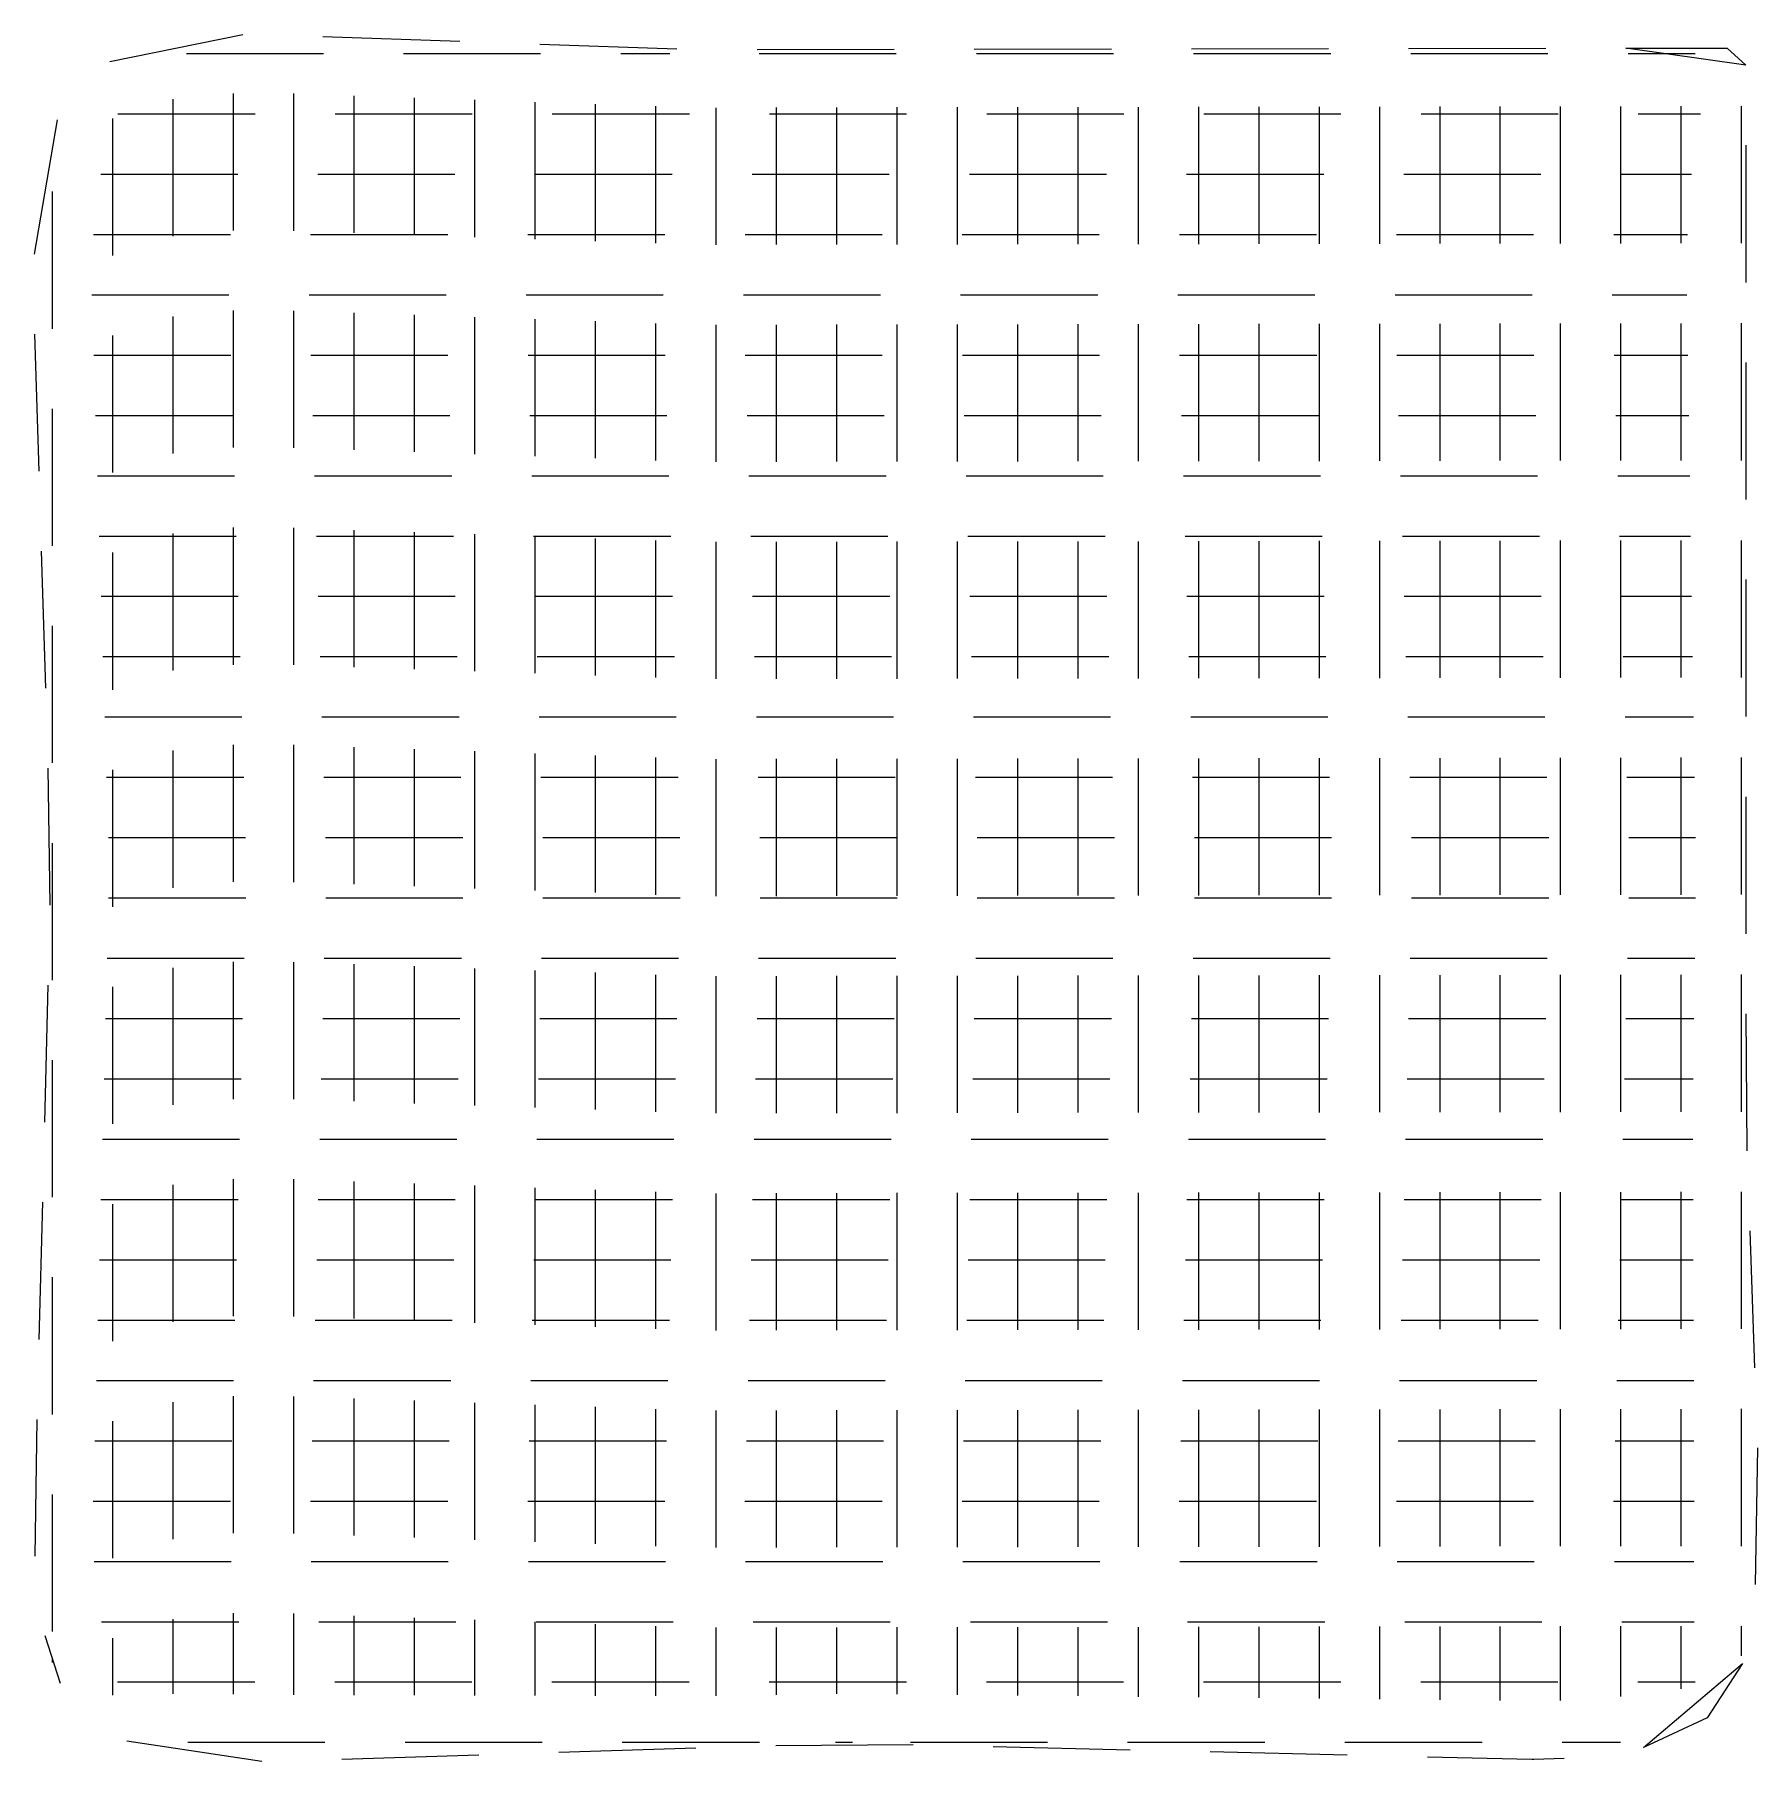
# Model space of a CAD drawing. Extents: x 0.4 to 14.7, y 0.4 to 14.7.
import ezdxf

# ---------------------------------------------------------------- set-up
doc = ezdxf.new("R2010")
doc.units = 0

msp = doc.modelspace()

# ---------------------------------------------------------------- linework, layer by layer
for p, q in [((1.067628, 14.525411), (2.171094, 14.749424)), ((2.834843, 14.733144), (3.969962, 14.693677)), ((4.633293, 14.670614), (5.768972, 14.631127)), ((6.433161, 14.625813), (7.569286, 14.627454)), ((8.232566, 14.628412), (9.369412, 14.630054)), ((10.032793, 14.631013), (11.169095, 14.632654)), ((11.832521, 14.633612), (12.968909, 14.635254)), ((13.632543, 14.636212), (14.472752, 14.637426)), ((14.626219, 14.494733), (13.632543, 14.636212)), ((14.472752, 14.637426), (14.626219, 14.494733)), ((1.703, 14.592238), (2.423, 14.592238)), ((1.703, 14.592238), (2.423, 14.592238)), ((2.423, 14.592238), (2.839, 14.592238)), ((3.503, 14.592238), (4.223, 14.592238)), ((4.223, 14.592238), (4.639, 14.592238)), ((5.303, 14.592238), (5.71004, 14.592238)), ((6.451, 14.592238), (7.171, 14.592238)), ((7.171, 14.592238), (7.587, 14.592238)), ((8.251, 14.592238), (8.667, 14.592238)), ((8.667, 14.592238), (9.387, 14.592238)), ((10.051, 14.592238), (10.771, 14.592238)), ((10.771, 14.592238), (11.187, 14.592238)), ((11.851, 14.592238), (12.571, 14.592238)), ((12.571, 14.592238), (12.987, 14.592238)), ((13.651, 14.592238), (14.20636, 14.592238)), ((1.592849, 13.797), (1.592849, 14.213)), ((2.092849, 14.261), (2.092849, 14.26152)), ((2.092849, 13.845), (2.092849, 14.261)), ((2.592849, 13.844), (2.592849, 14.26)), ((3.092849, 13.826), (3.092849, 14.242)), ((3.592849, 13.505), (3.592849, 14.225)), ((4.092849, 14.207), (4.092849, 14.20752)), ((4.092849, 13.487), (4.092849, 14.207)), ((4.592849, 13.47), (4.592849, 14.19)), ((5.092849, 13.453), (5.092849, 14.173)), ((0.444847, 12.929401), (0.635158, 14.042057)), ((1.092849, 14.054), (1.092849, 14.05452)), ((1.092849, 13.334), (1.092849, 14.054)), ((1.136, 14.092238), (1.552, 14.092238)), ((1.136, 14.092238), (1.552, 14.092238)), ((1.552, 14.092238), (2.272, 14.092238)), ((2.936, 14.092238), (3.352, 14.092238)), ((3.352, 14.092238), (4.072, 14.092238)), ((4.736, 14.092238), (5.152, 14.092238)), ((5.152, 14.092238), (5.872, 14.092238)), ((5.592849, 13.435), (5.592849, 14.155)), ((6.092849, 13.423), (6.092849, 14.143)), ((6.536, 14.092238), (6.952, 14.092238)), ((6.592849, 13.424), (6.592849, 14.144)), ((6.952, 14.092238), (7.672, 14.092238)), ((7.092849, 13.425), (7.092849, 14.145)), ((7.592849, 13.42552), (7.592849, 14.146)), ((8.092849, 13.426), (8.092849, 14.146)), ((8.336, 14.092238), (9.056, 14.092238)), ((8.592849, 13.427), (8.592849, 14.147)), ((9.056, 14.092238), (9.472, 14.092238)), ((9.092849, 13.428), (9.092849, 14.148)), ((9.592849, 13.428), (9.592849, 14.148)), ((10.092849, 13.733), (10.092849, 14.149)), ((10.136, 14.092238), (10.856, 14.092238)), ((10.592849, 13.43), (10.592849, 14.15)), ((10.856, 14.092238), (11.272, 14.092238)), ((11.092849, 13.735), (11.092849, 14.151)), ((11.592849, 13.431), (11.592849, 14.151)), ((11.936, 14.092238), (12.656, 14.092238)), ((12.092849, 13.736), (12.092849, 14.152)), ((12.592849, 13.433), (12.592849, 14.153)), ((12.656, 14.092238), (13.072, 14.092238)), ((13.092849, 14.15348), (13.092849, 14.154)), ((13.092849, 13.433), (13.092849, 14.15348)), ((13.592849, 13.434), (13.592849, 14.154)), ((13.736, 14.092238), (14.25056, 14.092238)), ((14.092849, 13.435), (14.092849, 14.155)), ((14.592849, 13.436), (14.592849, 14.156)), ((1.592849, 13.077), (1.592849, 13.797)), ((2.092849, 13.125), (2.092849, 13.845)), ((2.592849, 13.12352), (2.592849, 13.844)), ((3.092849, 13.106), (3.092849, 13.826)), ((14.626212, 13.831228), (14.626199, 12.695072)), ((10.092849, 13.013), (10.092849, 13.733)), ((11.092849, 13.01452), (11.092849, 13.735)), ((12.092849, 13.016), (12.092849, 13.736)), ((0.993, 13.592238), (1.713, 13.592238)), ((0.993, 13.592238), (1.713, 13.592238)), ((1.713, 13.592238), (2.129, 13.592238)), ((2.793, 13.592238), (3.513, 13.592238)), ((3.513, 13.592238), (3.929, 13.592238)), ((3.592849, 13.089), (3.592849, 13.505)), ((4.092849, 13.071), (4.092849, 13.487)), ((4.592849, 13.054), (4.592849, 13.47)), ((4.593, 13.592238), (5.009, 13.592238)), ((5.009, 13.592238), (5.729, 13.592238)), ((6.393, 13.592238), (6.809, 13.592238)), ((6.809, 13.592238), (7.529, 13.592238)), ((8.193, 13.592238), (8.609, 13.592238)), ((8.609, 13.592238), (9.329, 13.592238)), ((9.993, 13.592238), (10.713, 13.592238)), ((10.713, 13.592238), (11.129, 13.592238)), ((11.793, 13.592238), (12.513, 13.592238)), ((12.513, 13.592238), (12.929, 13.592238)), ((13.593, 13.592238), (14.1762, 13.592238)), ((0.592849, 13.031), (0.592849, 13.447)), ((1.092849, 12.918), (1.092849, 13.334)), ((5.092849, 13.037), (5.092849, 13.453)), ((5.592849, 13.019), (5.592849, 13.435)), ((6.092849, 13.007), (6.092849, 13.423)), ((6.592849, 13.008), (6.592849, 13.424)), ((7.092849, 13.009), (7.092849, 13.425)), ((7.592849, 13.009), (7.592849, 13.42552)), ((8.092849, 13.01), (8.092849, 13.426)), ((8.592849, 13.011), (8.592849, 13.427)), ((9.092849, 13.012), (9.092849, 13.428)), ((9.592849, 13.012), (9.592849, 13.428)), ((10.592849, 13.014), (10.592849, 13.43)), ((11.592849, 13.015), (11.592849, 13.431)), ((12.592849, 13.017), (12.592849, 13.433)), ((13.092849, 13.017), (13.092849, 13.433)), ((13.592849, 13.018), (13.592849, 13.434)), ((14.092849, 13.019), (14.092849, 13.435)), ((14.592849, 13.02), (14.592849, 13.436)), ((0.592849, 12.311), (0.592849, 13.031)), ((0.933, 13.092238), (1.653, 13.092238)), ((0.933, 13.092238), (1.653, 13.092238)), ((1.653, 13.092238), (2.069, 13.092238)), ((2.592849, 13.123), (2.592849, 13.12352)), ((2.733, 13.092238), (3.453, 13.092238)), ((3.453, 13.092238), (3.869, 13.092238)), ((4.533, 13.092238), (5.253, 13.092238)), ((5.253, 13.092238), (5.669, 13.092238)), ((6.333, 13.092238), (7.053, 13.092238)), ((7.053, 13.092238), (7.469, 13.092238)), ((8.133, 13.092238), (8.853, 13.092238)), ((8.853, 13.092238), (9.269, 13.092238)), ((9.933, 13.092238), (10.653, 13.092238)), ((10.653, 13.092238), (11.069, 13.092238)), ((11.733, 13.092238), (12.453, 13.092238)), ((12.453, 13.092238), (12.869, 13.092238)), ((13.533, 13.092238), (14.145, 13.092238)), ((11.092849, 13.014), (11.092849, 13.01452)), ((14.592849, 13.01948), (14.592849, 13.02)), ((0.92, 12.592238), (1.64, 12.592238)), ((0.92, 12.592238), (1.64, 12.592238)), ((1.64, 12.592238), (2.056, 12.592238)), ((2.092849, 12.461), (2.092849, 12.46152)), ((2.092849, 11.741), (2.092849, 12.461)), ((2.592849, 12.044), (2.592849, 12.46)), ((2.72, 12.592238), (3.136, 12.592238)), ((3.136, 12.592238), (3.856, 12.592238)), ((4.52, 12.592238), (5.24, 12.592238)), ((5.24, 12.592238), (5.656, 12.592238)), ((6.32, 12.592238), (7.04, 12.592238)), ((7.04, 12.592238), (7.456, 12.592238)), ((8.12, 12.592238), (8.84, 12.592238)), ((8.84, 12.592238), (9.256, 12.592238)), ((9.92, 12.592238), (10.64, 12.592238)), ((10.64, 12.592238), (11.056, 12.592238)), ((11.72, 12.592238), (12.44, 12.592238)), ((12.44, 12.592238), (12.856, 12.592238)), ((13.52, 12.592238), (14.13824, 12.592238)), ((1.592849, 11.693), (1.592849, 12.413)), ((3.092849, 11.722), (3.092849, 12.442)), ((3.592849, 11.705), (3.592849, 12.425)), ((4.092849, 12.407), (4.092849, 12.40752)), ((4.092849, 11.687), (4.092849, 12.407)), ((4.592849, 11.67), (4.592849, 12.39)), ((5.092849, 11.653), (5.092849, 12.373)), ((5.592849, 11.635), (5.592849, 12.355)), ((6.092849, 11.623), (6.092849, 12.343)), ((6.592849, 11.624), (6.592849, 12.344)), ((7.092849, 11.625), (7.092849, 12.345)), ((7.592849, 11.62552), (7.592849, 12.346)), ((8.092849, 11.626), (8.092849, 12.346)), ((8.592849, 11.627), (8.592849, 12.347)), ((9.092849, 11.628), (9.092849, 12.348)), ((9.592849, 11.628), (9.592849, 12.348)), ((10.092849, 11.629), (10.092849, 12.349)), ((10.592849, 11.63), (10.592849, 12.35)), ((11.092849, 11.935), (11.092849, 12.351)), ((11.592849, 11.935), (11.592849, 12.351)), ((12.092849, 11.632), (12.092849, 12.352)), ((12.592849, 11.633), (12.592849, 12.353)), ((13.092849, 12.35348), (13.092849, 12.354)), ((13.092849, 11.633), (13.092849, 12.35348)), ((13.592849, 11.938), (13.592849, 12.354)), ((14.092849, 11.635), (14.092849, 12.355)), ((14.592849, 11.636), (14.592849, 12.356)), ((0.482442, 11.13023), (0.447672, 12.265761)), ((1.092849, 12.254), (1.092849, 12.25452)), ((1.092849, 11.534), (1.092849, 12.254)), ((0.935, 12.092238), (1.351, 12.092238)), ((0.935, 12.092238), (1.351, 12.092238)), ((1.351, 12.092238), (2.071, 12.092238)), ((2.592849, 11.32352), (2.592849, 12.044)), ((2.735, 12.092238), (3.455, 12.092238)), ((3.455, 12.092238), (3.871, 12.092238)), ((4.535, 12.092238), (5.255, 12.092238)), ((5.255, 12.092238), (5.671, 12.092238)), ((6.335, 12.092238), (6.751, 12.092238)), ((6.751, 12.092238), (7.471, 12.092238)), ((8.135, 12.092238), (8.855, 12.092238)), ((8.855, 12.092238), (9.271, 12.092238)), ((9.935, 12.092238), (10.655, 12.092238)), ((10.655, 12.092238), (11.071, 12.092238)), ((11.735, 12.092238), (12.151, 12.092238)), ((12.151, 12.092238), (12.871, 12.092238)), ((13.535, 12.092238), (14.14604, 12.092238)), ((14.626192, 12.030659), (14.626179, 10.894974)), ((11.092849, 11.21452), (11.092849, 11.935)), ((11.592849, 11.215), (11.592849, 11.935)), ((13.592849, 11.218), (13.592849, 11.938)), ((2.092849, 11.325), (2.092849, 11.741)), ((0.592849, 10.927), (0.592849, 11.647)), ((1.592849, 11.277), (1.592849, 11.693)), ((3.092849, 11.306), (3.092849, 11.722)), ((3.592849, 11.289), (3.592849, 11.705)), ((4.092849, 11.271), (4.092849, 11.687)), ((4.592849, 11.254), (4.592849, 11.67)), ((5.092849, 11.237), (5.092849, 11.653)), ((5.592849, 11.219), (5.592849, 11.635)), ((6.092849, 11.207), (6.092849, 11.623)), ((6.592849, 11.208), (6.592849, 11.624)), ((7.092849, 11.209), (7.092849, 11.625)), ((7.592849, 11.209), (7.592849, 11.62552)), ((8.092849, 11.21), (8.092849, 11.626)), ((8.592849, 11.211), (8.592849, 11.627)), ((9.092849, 11.212), (9.092849, 11.628)), ((9.592849, 11.212), (9.592849, 11.628)), ((10.092849, 11.213), (10.092849, 11.629)), ((10.592849, 11.214), (10.592849, 11.63)), ((12.092849, 11.216), (12.092849, 11.632)), ((12.592849, 11.217), (12.592849, 11.633)), ((13.092849, 11.217), (13.092849, 11.633)), ((14.092849, 11.219), (14.092849, 11.635)), ((14.592849, 11.22), (14.592849, 11.636)), ((0.95, 11.592238), (1.67, 11.592238)), ((0.95, 11.592238), (1.67, 11.592238)), ((1.092849, 11.118), (1.092849, 11.534)), ((1.67, 11.592238), (2.086, 11.592238)), ((2.75, 11.592238), (3.166, 11.592238)), ((3.166, 11.592238), (3.886, 11.592238)), ((4.55, 11.592238), (4.966, 11.592238)), ((4.966, 11.592238), (5.686, 11.592238)), ((6.35, 11.592238), (6.766, 11.592238)), ((6.766, 11.592238), (7.486, 11.592238)), ((8.15, 11.592238), (8.87, 11.592238)), ((8.87, 11.592238), (9.286, 11.592238)), ((9.95, 11.592238), (10.67, 11.592238)), ((10.67, 11.592238), (11.086, 11.592238)), ((11.75, 11.592238), (12.47, 11.592238)), ((12.47, 11.592238), (12.886, 11.592238)), ((13.55, 11.592238), (14.15384, 11.592238)), ((2.592849, 11.323), (2.592849, 11.32352)), ((11.092849, 11.214), (11.092849, 11.21452)), ((14.592849, 11.21948), (14.592849, 11.22)), ((0.966, 11.092238), (1.382, 11.092238)), ((0.966, 11.092238), (1.382, 11.092238)), ((1.382, 11.092238), (2.102, 11.092238)), ((2.766, 11.092238), (3.182, 11.092238)), ((3.182, 11.092238), (3.902, 11.092238)), ((4.566, 11.092238), (4.982, 11.092238)), ((4.982, 11.092238), (5.702, 11.092238)), ((6.366, 11.092238), (6.782, 11.092238)), ((6.782, 11.092238), (7.502, 11.092238)), ((8.166, 11.092238), (8.886, 11.092238)), ((8.886, 11.092238), (9.302, 11.092238)), ((9.966, 11.092238), (10.686, 11.092238)), ((10.686, 11.092238), (11.102, 11.092238)), ((11.766, 11.092238), (12.486, 11.092238)), ((12.486, 11.092238), (12.902, 11.092238)), ((13.566, 11.092238), (14.16216, 11.092238)), ((0.592849, 10.511), (0.592849, 10.927)), ((1.592849, 9.893), (1.592849, 10.613)), ((2.092849, 10.661), (2.092849, 10.66152)), ((2.092849, 9.941), (2.092849, 10.661)), ((2.592849, 10.244), (2.592849, 10.66)), ((3.092849, 9.922), (3.092849, 10.642)), ((3.592849, 9.905), (3.592849, 10.625)), ((4.092849, 10.607), (4.092849, 10.60752)), ((4.092849, 9.887), (4.092849, 10.607)), ((0.537529, 9.331154), (0.502743, 10.467211)), ((0.981, 10.592238), (1.701, 10.592238)), ((0.981, 10.592238), (1.701, 10.592238)), ((1.092849, 10.454), (1.092849, 10.45452)), ((1.092849, 9.734), (1.092849, 10.454)), ((1.701, 10.592238), (2.117, 10.592238)), ((2.781, 10.592238), (3.197, 10.592238)), ((3.197, 10.592238), (3.917, 10.592238)), ((4.581, 10.592238), (5.301, 10.592238)), ((4.592849, 9.87), (4.592849, 10.59)), ((5.092849, 9.853), (5.092849, 10.573)), ((5.301, 10.592238), (5.717, 10.592238)), ((5.592849, 9.835), (5.592849, 10.555)), ((6.092849, 10.127), (6.092849, 10.543)), ((6.381, 10.592238), (7.101, 10.592238)), ((6.592849, 9.824), (6.592849, 10.544)), ((7.092849, 9.825), (7.092849, 10.545)), ((7.101, 10.592238), (7.517, 10.592238)), ((7.592849, 9.82552), (7.592849, 10.546)), ((8.092849, 9.826), (8.092849, 10.546)), ((8.181, 10.592238), (8.901, 10.592238)), ((8.592849, 9.827), (8.592849, 10.547)), ((8.901, 10.592238), (9.317, 10.592238)), ((9.092849, 9.828), (9.092849, 10.548)), ((9.592849, 9.828), (9.592849, 10.548)), ((9.981, 10.592238), (10.701, 10.592238)), ((10.092849, 9.829), (10.092849, 10.549)), ((10.592849, 9.83), (10.592849, 10.55)), ((10.701, 10.592238), (11.117, 10.592238)), ((11.092849, 10.135), (11.092849, 10.551)), ((11.592849, 9.831), (11.592849, 10.551)), ((11.781, 10.592238), (12.501, 10.592238)), ((12.092849, 9.832), (12.092849, 10.552)), ((12.501, 10.592238), (12.917, 10.592238)), ((12.592849, 10.137), (12.592849, 10.553)), ((13.092849, 10.55348), (13.092849, 10.554)), ((13.092849, 9.833), (13.092849, 10.55348)), ((13.581, 10.592238), (14.16996, 10.592238)), ((13.592849, 9.834), (13.592849, 10.554)), ((14.092849, 9.835), (14.092849, 10.555)), ((14.592849, 10.14), (14.592849, 10.556)), ((2.592849, 9.52352), (2.592849, 10.244)), ((14.626172, 10.231045), (14.626159, 9.094877)), ((0.996, 10.092238), (1.412, 10.092238)), ((0.996, 10.092238), (1.412, 10.092238)), ((1.412, 10.092238), (2.132, 10.092238)), ((2.796, 10.092238), (3.516, 10.092238)), ((3.516, 10.092238), (3.932, 10.092238)), ((4.596, 10.092238), (5.316, 10.092238)), ((5.316, 10.092238), (5.732, 10.092238)), ((6.092849, 9.407), (6.092849, 10.127)), ((6.396, 10.092238), (6.812, 10.092238)), ((6.812, 10.092238), (7.532, 10.092238)), ((8.196, 10.092238), (8.916, 10.092238)), ((8.916, 10.092238), (9.332, 10.092238)), ((9.996, 10.092238), (10.716, 10.092238)), ((10.716, 10.092238), (11.132, 10.092238)), ((11.092849, 9.41452), (11.092849, 10.135)), ((11.796, 10.092238), (12.516, 10.092238)), ((12.516, 10.092238), (12.932, 10.092238)), ((12.592849, 9.417), (12.592849, 10.137)), ((13.596, 10.092238), (14.17776, 10.092238)), ((14.592849, 9.42), (14.592849, 10.14)), ((1.592849, 9.477), (1.592849, 9.893)), ((2.092849, 9.525), (2.092849, 9.941)), ((3.092849, 9.506), (3.092849, 9.922)), ((3.592849, 9.489), (3.592849, 9.905)), ((4.092849, 9.471), (4.092849, 9.887)), ((0.592849, 9.127), (0.592849, 9.847)), ((4.592849, 9.454), (4.592849, 9.87)), ((5.092849, 9.437), (5.092849, 9.853)), ((5.592849, 9.419), (5.592849, 9.835)), ((6.592849, 9.408), (6.592849, 9.824)), ((7.092849, 9.409), (7.092849, 9.825)), ((7.592849, 9.409), (7.592849, 9.82552)), ((8.092849, 9.41), (8.092849, 9.826)), ((8.592849, 9.411), (8.592849, 9.827)), ((9.092849, 9.412), (9.092849, 9.828)), ((9.592849, 9.412), (9.592849, 9.828)), ((10.092849, 9.413), (10.092849, 9.829)), ((10.592849, 9.414), (10.592849, 9.83)), ((11.592849, 9.415), (11.592849, 9.831)), ((12.092849, 9.416), (12.092849, 9.832)), ((13.092849, 9.417), (13.092849, 9.833)), ((13.592849, 9.418), (13.592849, 9.834)), ((14.092849, 9.419), (14.092849, 9.835)), ((1.011, 9.592238), (1.42752, 9.592238)), ((1.011, 9.592238), (1.42752, 9.592238)), ((1.092849, 9.318), (1.092849, 9.734)), ((1.42752, 9.592238), (2.148, 9.592238)), ((2.811, 9.592238), (3.53148, 9.592238)), ((3.53148, 9.592238), (3.948, 9.592238)), ((4.611, 9.592238), (5.33148, 9.592238)), ((5.33148, 9.592238), (5.748, 9.592238)), ((6.411, 9.592238), (6.82752, 9.592238)), ((6.82752, 9.592238), (7.548, 9.592238)), ((8.211, 9.592238), (8.93148, 9.592238)), ((8.93148, 9.592238), (9.348, 9.592238)), ((10.011, 9.592238), (10.73148, 9.592238)), ((10.73148, 9.592238), (11.148, 9.592238)), ((11.811, 9.592238), (12.53148, 9.592238)), ((12.53148, 9.592238), (12.948, 9.592238)), ((13.611, 9.592238), (13.61152, 9.592238)), ((13.61152, 9.592238), (14.18608, 9.592238)), ((2.592849, 9.523), (2.592849, 9.52352)), ((11.092849, 9.414), (11.092849, 9.41452)), ((14.592849, 9.41948), (14.592849, 9.42)), ((0.592849, 8.711), (0.592849, 9.127)), ((1.027, 9.092238), (1.747, 9.092238)), ((1.027, 9.092238), (1.747, 9.092238)), ((1.747, 9.092238), (2.163, 9.092238)), ((2.827, 9.092238), (3.243, 9.092238)), ((3.243, 9.092238), (3.963, 9.092238)), ((4.627, 9.092238), (5.043, 9.092238)), ((5.043, 9.092238), (5.763, 9.092238)), ((6.427, 9.092238), (6.843, 9.092238)), ((6.843, 9.092238), (7.563, 9.092238)), ((8.227, 9.092238), (8.947, 9.092238)), ((8.947, 9.092238), (9.363, 9.092238)), ((10.027, 9.092238), (10.747, 9.092238)), ((10.747, 9.092238), (11.163, 9.092238)), ((11.827, 9.092238), (12.547, 9.092238)), ((12.547, 9.092238), (12.963, 9.092238)), ((13.627, 9.092238), (14.19388, 9.092238)), ((1.592849, 8.093), (1.592849, 8.813)), ((2.092849, 8.861), (2.092849, 8.86152)), ((2.092849, 8.141), (2.092849, 8.861)), ((2.592849, 8.444), (2.592849, 8.86)), ((3.092849, 8.122), (3.092849, 8.842)), ((3.592849, 8.409), (3.592849, 8.825)), ((4.092849, 8.807), (4.092849, 8.80752)), ((4.092849, 8.087), (4.092849, 8.807)), ((4.592849, 8.374), (4.592849, 8.79)), ((5.092849, 8.357), (5.092849, 8.773)), ((5.592849, 8.339), (5.592849, 8.755)), ((6.092849, 8.327), (6.092849, 8.743)), ((6.592849, 8.024), (6.592849, 8.744)), ((7.092849, 8.329), (7.092849, 8.745)), ((7.592849, 8.02552), (7.592849, 8.746)), ((8.092849, 8.026), (8.092849, 8.746)), ((8.592849, 8.331), (8.592849, 8.747)), ((9.092849, 8.332), (9.092849, 8.748)), ((9.592849, 8.332), (9.592849, 8.748)), ((10.092849, 8.029), (10.092849, 8.749)), ((10.592849, 8.334), (10.592849, 8.75)), ((11.092849, 8.335), (11.092849, 8.751)), ((11.592849, 8.335), (11.592849, 8.751)), ((12.092849, 8.032), (12.092849, 8.752)), ((12.592849, 8.337), (12.592849, 8.753)), ((13.092849, 8.75348), (13.092849, 8.754)), ((13.092849, 8.033), (13.092849, 8.75348)), ((13.592849, 8.338), (13.592849, 8.754)), ((14.092849, 8.339), (14.092849, 8.755)), ((14.592849, 8.34), (14.592849, 8.756)), ((0.575023, 7.531578), (0.557835, 8.66799)), ((1.042, 8.592238), (1.762, 8.592238)), ((1.042, 8.592238), (1.762, 8.592238)), ((1.092849, 8.654), (1.092849, 8.65452)), ((1.092849, 8.238), (1.092849, 8.654)), ((1.762, 8.592238), (2.178, 8.592238)), ((2.842, 8.592238), (3.562, 8.592238)), ((3.562, 8.592238), (3.978, 8.592238)), ((4.642, 8.592238), (5.362, 8.592238)), ((5.362, 8.592238), (5.778, 8.592238)), ((6.442, 8.592238), (7.162, 8.592238)), ((7.162, 8.592238), (7.578, 8.592238)), ((8.242, 8.592238), (8.962, 8.592238)), ((8.962, 8.592238), (9.378, 8.592238)), ((10.042, 8.592238), (10.762, 8.592238)), ((10.762, 8.592238), (11.178, 8.592238)), ((11.842, 8.592238), (12.562, 8.592238)), ((12.562, 8.592238), (12.978, 8.592238)), ((13.642, 8.592238), (14.20168, 8.592238)), ((2.592849, 7.72352), (2.592849, 8.444)), ((3.592849, 7.689), (3.592849, 8.409)), ((4.592849, 7.654), (4.592849, 8.374)), ((5.092849, 7.637), (5.092849, 8.357)), ((5.592849, 7.619), (5.592849, 8.339)), ((6.092849, 7.607), (6.092849, 8.327)), ((7.092849, 7.609), (7.092849, 8.329)), ((8.592849, 7.611), (8.592849, 8.331)), ((9.092849, 7.612), (9.092849, 8.332)), ((9.592849, 7.612), (9.592849, 8.332)), ((10.592849, 7.614), (10.592849, 8.334)), ((11.092849, 7.61452), (11.092849, 8.335)), ((11.592849, 7.615), (11.592849, 8.335)), ((12.592849, 7.617), (12.592849, 8.337)), ((13.592849, 7.618), (13.592849, 8.338)), ((14.092849, 7.619), (14.092849, 8.339)), ((14.592849, 7.62), (14.592849, 8.34)), ((14.626152, 8.430584), (14.626139, 7.294779)), ((1.092849, 7.518), (1.092849, 8.238)), ((0.592849, 7.327), (0.592849, 8.047)), ((1.057, 8.092238), (1.77748, 8.092238)), ((1.057, 8.092238), (1.77748, 8.092238)), ((1.592849, 7.677), (1.592849, 8.093)), ((1.77748, 8.092238), (2.194, 8.092238)), ((2.092849, 7.725), (2.092849, 8.141)), ((2.857, 8.092238), (3.27352, 8.092238)), ((3.092849, 7.706), (3.092849, 8.122)), ((3.27352, 8.092238), (3.994, 8.092238)), ((4.092849, 7.671), (4.092849, 8.087)), ((4.657, 8.092238), (5.37748, 8.092238)), ((5.37748, 8.092238), (5.794, 8.092238)), ((6.457, 8.092238), (7.17748, 8.092238)), ((6.592849, 7.608), (6.592849, 8.024)), ((7.17748, 8.092238), (7.594, 8.092238)), ((7.592849, 7.609), (7.592849, 8.02552)), ((8.092849, 7.61), (8.092849, 8.026)), ((8.257, 8.092238), (8.97748, 8.092238)), ((8.97748, 8.092238), (9.394, 8.092238)), ((10.057, 8.092238), (10.77748, 8.092238)), ((10.092849, 7.613), (10.092849, 8.029)), ((10.77748, 8.092238), (11.194, 8.092238)), ((11.857, 8.092238), (12.57748, 8.092238)), ((12.092849, 7.616), (12.092849, 8.032)), ((12.57748, 8.092238), (12.994, 8.092238)), ((13.092849, 7.617), (13.092849, 8.033)), ((13.657, 8.092238), (13.65752, 8.092238)), ((13.65752, 8.092238), (14.21, 8.092238)), ((1.058, 7.592238), (1.05852, 7.592238)), ((1.058, 7.592238), (1.05852, 7.592238)), ((1.05852, 7.592238), (1.779, 7.592238)), ((1.779, 7.592238), (2.195, 7.592238)), ((2.592849, 7.723), (2.592849, 7.72352)), ((2.858, 7.592238), (2.85852, 7.592238)), ((2.85852, 7.592238), (3.579, 7.592238)), ((3.579, 7.592238), (3.995, 7.592238)), ((4.658, 7.592238), (4.65852, 7.592238)), ((4.65852, 7.592238), (5.379, 7.592238)), ((5.379, 7.592238), (5.795, 7.592238)), ((6.458, 7.592238), (6.45852, 7.592238)), ((6.45852, 7.592238), (7.179, 7.592238)), ((7.179, 7.592238), (7.595, 7.592238)), ((8.258, 7.592238), (8.25852, 7.592238)), ((8.25852, 7.592238), (8.979, 7.592238)), ((8.979, 7.592238), (9.395, 7.592238)), ((10.058, 7.592238), (10.05852, 7.592238)), ((10.05852, 7.592238), (10.779, 7.592238)), ((10.779, 7.592238), (11.195, 7.592238)), ((11.092849, 7.614), (11.092849, 7.61452)), ((11.858, 7.592238), (11.85852, 7.592238)), ((11.85852, 7.592238), (12.579, 7.592238)), ((12.579, 7.592238), (12.995, 7.592238)), ((13.658, 7.592238), (13.65852, 7.592238)), ((13.65852, 7.592238), (14.21052, 7.592238)), ((14.592849, 7.61948), (14.592849, 7.62)), ((0.592849, 6.911), (0.592849, 7.327)), ((1.046, 7.092238), (1.766, 7.092238)), ((1.046, 7.092238), (1.766, 7.092238)), ((1.766, 7.092238), (2.182, 7.092238)), ((2.092849, 7.061), (2.092849, 7.06152)), ((2.092849, 6.341), (2.092849, 7.061)), ((2.592849, 6.644), (2.592849, 7.06)), ((2.846, 7.092238), (3.566, 7.092238)), ((3.092849, 6.322), (3.092849, 7.042)), ((3.566, 7.092238), (3.982, 7.092238)), ((3.592849, 6.609), (3.592849, 7.025)), ((4.646, 7.092238), (5.062, 7.092238)), ((5.062, 7.092238), (5.782, 7.092238)), ((6.446, 7.092238), (6.862, 7.092238)), ((6.862, 7.092238), (7.582, 7.092238)), ((8.246, 7.092238), (8.966, 7.092238)), ((8.966, 7.092238), (9.382, 7.092238)), ((10.046, 7.092238), (10.462, 7.092238)), ((10.462, 7.092238), (11.182, 7.092238)), ((11.846, 7.092238), (12.566, 7.092238)), ((12.566, 7.092238), (12.982, 7.092238)), ((13.646, 7.092238), (14.20376, 7.092238)), ((1.592849, 6.293), (1.592849, 7.013)), ((4.092849, 7.007), (4.092849, 7.00752)), ((4.092849, 6.287), (4.092849, 7.007)), ((4.592849, 6.574), (4.592849, 6.99)), ((5.092849, 6.253), (5.092849, 6.973)), ((5.592849, 6.235), (5.592849, 6.955)), ((6.092849, 6.527), (6.092849, 6.943)), ((6.592849, 6.224), (6.592849, 6.944)), ((7.092849, 6.529), (7.092849, 6.945)), ((7.592849, 6.52948), (7.592849, 6.946)), ((8.092849, 6.226), (8.092849, 6.946)), ((8.592849, 6.227), (8.592849, 6.947)), ((9.092849, 6.532), (9.092849, 6.948)), ((9.592849, 6.532), (9.592849, 6.948)), ((10.092849, 6.229), (10.092849, 6.949)), ((10.592849, 6.23), (10.592849, 6.95)), ((11.092849, 6.535), (11.092849, 6.951)), ((11.592849, 6.535), (11.592849, 6.951)), ((12.092849, 6.232), (12.092849, 6.952)), ((12.592849, 6.537), (12.592849, 6.953)), ((13.092849, 6.95348), (13.092849, 6.954)), ((13.092849, 6.233), (13.092849, 6.95348)), ((13.592849, 6.234), (13.592849, 6.954)), ((14.092849, 6.235), (14.092849, 6.955)), ((14.592849, 6.54), (14.592849, 6.956)), ((0.529683, 5.732789), (0.558312, 6.868585)), ((1.092849, 6.854), (1.092849, 6.85452)), ((1.092849, 6.134), (1.092849, 6.854)), ((1.033, 6.592238), (1.753, 6.592238)), ((1.033, 6.592238), (1.753, 6.592238)), ((1.753, 6.592238), (2.169, 6.592238)), ((2.592849, 5.92352), (2.592849, 6.644)), ((2.833, 6.592238), (3.553, 6.592238)), ((3.553, 6.592238), (3.969, 6.592238)), ((3.592849, 5.889), (3.592849, 6.609)), ((4.633, 6.592238), (5.049, 6.592238)), ((5.049, 6.592238), (5.769, 6.592238)), ((6.433, 6.592238), (6.849, 6.592238)), ((6.849, 6.592238), (7.569, 6.592238)), ((8.233, 6.592238), (8.953, 6.592238)), ((8.953, 6.592238), (9.369, 6.592238)), ((10.033, 6.592238), (10.449, 6.592238)), ((10.449, 6.592238), (11.169, 6.592238)), ((11.833, 6.592238), (12.553, 6.592238)), ((12.553, 6.592238), (12.969, 6.592238)), ((13.633, 6.592238), (14.197, 6.592238)), ((14.626132, 6.631131), (14.63703, 5.494858)), ((4.592849, 5.854), (4.592849, 6.574)), ((6.092849, 5.807), (6.092849, 6.527)), ((7.092849, 5.809), (7.092849, 6.529)), ((7.592849, 5.809), (7.592849, 6.52948)), ((9.092849, 5.812), (9.092849, 6.532)), ((9.592849, 5.812), (9.592849, 6.532)), ((11.092849, 5.81452), (11.092849, 6.535)), ((11.592849, 5.815), (11.592849, 6.535)), ((12.592849, 5.817), (12.592849, 6.537)), ((14.592849, 5.82), (14.592849, 6.54)), ((2.092849, 5.925), (2.092849, 6.341)), ((3.092849, 5.906), (3.092849, 6.322)), ((0.592849, 5.527), (0.592849, 6.247)), ((1.592849, 5.877), (1.592849, 6.293)), ((4.092849, 5.871), (4.092849, 6.287)), ((5.092849, 5.837), (5.092849, 6.253)), ((5.592849, 5.819), (5.592849, 6.235)), ((6.592849, 5.808), (6.592849, 6.224)), ((8.092849, 5.81), (8.092849, 6.226)), ((8.592849, 5.811), (8.592849, 6.227)), ((10.092849, 5.813), (10.092849, 6.229)), ((10.592849, 5.814), (10.592849, 6.23)), ((12.092849, 5.816), (12.092849, 6.232)), ((13.092849, 5.817), (13.092849, 6.233)), ((13.592849, 5.818), (13.592849, 6.234)), ((14.092849, 5.819), (14.092849, 6.235)), ((1.021, 6.092238), (1.741, 6.092238)), ((1.021, 6.092238), (1.741, 6.092238)), ((1.092849, 5.718), (1.092849, 6.134)), ((1.741, 6.092238), (2.157, 6.092238)), ((2.821, 6.092238), (3.237, 6.092238)), ((3.237, 6.092238), (3.957, 6.092238)), ((4.621, 6.092238), (5.341, 6.092238)), ((5.341, 6.092238), (5.757, 6.092238)), ((6.421, 6.092238), (7.141, 6.092238)), ((7.141, 6.092238), (7.557, 6.092238)), ((8.221, 6.092238), (8.941, 6.092238)), ((8.941, 6.092238), (9.357, 6.092238)), ((10.021, 6.092238), (10.741, 6.092238)), ((10.741, 6.092238), (11.157, 6.092238)), ((11.821, 6.092238), (12.237, 6.092238)), ((12.237, 6.092238), (12.957, 6.092238)), ((13.621, 6.092238), (14.19076, 6.092238)), ((2.592849, 5.923), (2.592849, 5.92352)), ((11.092849, 5.814), (11.092849, 5.81452)), ((14.592849, 5.81948), (14.592849, 5.82)), ((1.008, 5.592238), (1.424, 5.592238)), ((1.008, 5.592238), (1.424, 5.592238)), ((1.424, 5.592238), (2.144, 5.592238)), ((2.808, 5.592238), (3.528, 5.592238)), ((3.528, 5.592238), (3.944, 5.592238)), ((4.608, 5.592238), (5.328, 5.592238)), ((5.328, 5.592238), (5.744, 5.592238)), ((6.408, 5.592238), (7.128, 5.592238)), ((7.128, 5.592238), (7.544, 5.592238)), ((8.208, 5.592238), (8.928, 5.592238)), ((8.928, 5.592238), (9.344, 5.592238)), ((10.008, 5.592238), (10.728, 5.592238)), ((10.728, 5.592238), (11.144, 5.592238)), ((11.808, 5.592238), (12.528, 5.592238)), ((12.528, 5.592238), (12.944, 5.592238)), ((13.608, 5.592238), (14.18784, 5.592238)), ((0.592849, 5.111), (0.592849, 5.527)), ((1.592849, 4.493), (1.592849, 5.213)), ((2.092849, 5.261), (2.092849, 5.26152)), ((2.092849, 4.541), (2.092849, 5.261)), ((2.592849, 4.844), (2.592849, 5.26)), ((3.092849, 4.522), (3.092849, 5.242)), ((3.592849, 4.505), (3.592849, 5.225)), ((4.092849, 5.207), (4.092849, 5.20752)), ((4.092849, 4.487), (4.092849, 5.207)), ((4.592849, 4.774), (4.592849, 5.19)), ((5.092849, 4.453), (5.092849, 5.173)), ((5.592849, 4.739), (5.592849, 5.155)), ((13.092849, 5.15348), (13.092849, 5.154)), ((13.592849, 4.434), (13.592849, 5.154)), ((14.092849, 4.739), (14.092849, 5.155)), ((14.592849, 4.436), (14.592849, 5.156)), ((0.484313, 3.932764), (0.512954, 5.069059)), ((0.995, 5.092238), (1.41152, 5.092238)), ((0.995, 5.092238), (1.41152, 5.092238)), ((1.092849, 5.054), (1.092849, 5.05452)), ((1.092849, 4.638), (1.092849, 5.054)), ((1.41152, 5.092238), (2.132, 5.092238)), ((2.795, 5.092238), (3.51548, 5.092238)), ((3.51548, 5.092238), (3.932, 5.092238)), ((4.595, 5.092238), (5.31548, 5.092238)), ((5.31548, 5.092238), (5.732, 5.092238)), ((6.092849, 4.423), (6.092849, 5.143)), ((6.395, 5.092238), (6.81152, 5.092238)), ((6.592849, 4.424), (6.592849, 5.144)), ((6.81152, 5.092238), (7.532, 5.092238)), ((7.092849, 4.729), (7.092849, 5.145)), ((7.592849, 4.42552), (7.592849, 5.146)), ((8.092849, 4.426), (8.092849, 5.146)), ((8.195, 5.092238), (8.91548, 5.092238)), ((8.592849, 4.731), (8.592849, 5.147)), ((8.91548, 5.092238), (9.332, 5.092238)), ((9.092849, 4.428), (9.092849, 5.148)), ((9.592849, 4.428), (9.592849, 5.148)), ((9.995, 5.092238), (10.71548, 5.092238)), ((10.092849, 4.429), (10.092849, 5.149)), ((10.592849, 4.734), (10.592849, 5.15)), ((10.71548, 5.092238), (11.132, 5.092238)), ((11.092849, 4.735), (11.092849, 5.151)), ((11.592849, 4.431), (11.592849, 5.151)), ((11.795, 5.092238), (12.51548, 5.092238)), ((12.092849, 4.432), (12.092849, 5.152)), ((12.51548, 5.092238), (12.932, 5.092238)), ((12.592849, 4.737), (12.592849, 5.153)), ((13.092849, 4.433), (13.092849, 5.15348)), ((13.595, 5.092238), (13.59552, 5.092238)), ((13.59552, 5.092238), (14.18976, 5.092238)), ((2.592849, 4.12352), (2.592849, 4.844)), ((4.592849, 4.054), (4.592849, 4.774)), ((5.592849, 4.019), (5.592849, 4.739)), ((7.092849, 4.009), (7.092849, 4.729)), ((8.592849, 4.011), (8.592849, 4.731)), ((10.592849, 4.014), (10.592849, 4.734)), ((11.092849, 4.01452), (11.092849, 4.735)), ((12.592849, 4.017), (12.592849, 4.737)), ((14.092849, 4.019), (14.092849, 4.739)), ((14.660409, 4.831505), (14.700419, 3.696279)), ((0.983, 4.592238), (1.399, 4.592238)), ((0.983, 4.592238), (1.399, 4.592238)), ((1.092849, 3.918), (1.092849, 4.638)), ((1.399, 4.592238), (2.119, 4.592238)), ((2.783, 4.592238), (3.503, 4.592238)), ((3.503, 4.592238), (3.919, 4.592238)), ((4.583, 4.592238), (5.303, 4.592238)), ((5.303, 4.592238), (5.719, 4.592238)), ((6.383, 4.592238), (6.799, 4.592238)), ((6.799, 4.592238), (7.519, 4.592238)), ((8.183, 4.592238), (8.903, 4.592238)), ((8.903, 4.592238), (9.319, 4.592238)), ((9.983, 4.592238), (10.703, 4.592238)), ((10.703, 4.592238), (11.119, 4.592238)), ((11.783, 4.592238), (12.199, 4.592238)), ((12.199, 4.592238), (12.919, 4.592238)), ((13.583, 4.592238), (14.19164, 4.592238)), ((0.592849, 3.727), (0.592849, 4.447)), ((1.592849, 4.077), (1.592849, 4.493)), ((2.092849, 4.125), (2.092849, 4.541)), ((3.092849, 4.106), (3.092849, 4.522)), ((3.592849, 4.089), (3.592849, 4.505)), ((4.092849, 4.071), (4.092849, 4.487)), ((5.092849, 4.037), (5.092849, 4.453)), ((6.092849, 4.007), (6.092849, 4.423)), ((6.592849, 4.008), (6.592849, 4.424)), ((7.592849, 4.009), (7.592849, 4.42552)), ((8.092849, 4.01), (8.092849, 4.426)), ((9.092849, 4.012), (9.092849, 4.428)), ((9.592849, 4.012), (9.592849, 4.428)), ((10.092849, 4.013), (10.092849, 4.429)), ((11.592849, 4.015), (11.592849, 4.431)), ((12.092849, 4.016), (12.092849, 4.432)), ((13.092849, 4.017), (13.092849, 4.433)), ((13.592849, 4.018), (13.592849, 4.434)), ((14.592849, 4.02), (14.592849, 4.436)), ((0.97, 4.092238), (1.386, 4.092238)), ((0.97, 4.092238), (1.386, 4.092238)), ((1.386, 4.092238), (2.106, 4.092238)), ((2.592849, 4.123), (2.592849, 4.12352)), ((2.77, 4.092238), (3.49, 4.092238)), ((3.49, 4.092238), (3.906, 4.092238)), ((4.57, 4.092238), (5.29, 4.092238)), ((5.29, 4.092238), (5.706, 4.092238)), ((6.37, 4.092238), (7.09, 4.092238)), ((7.09, 4.092238), (7.506, 4.092238)), ((8.17, 4.092238), (8.89, 4.092238)), ((8.89, 4.092238), (9.306, 4.092238)), ((9.97, 4.092238), (10.69, 4.092238)), ((10.69, 4.092238), (11.106, 4.092238)), ((11.092849, 4.014), (11.092849, 4.01452)), ((11.77, 4.092238), (12.186, 4.092238)), ((12.186, 4.092238), (12.906, 4.092238)), ((13.57, 4.092238), (14.19352, 4.092238)), ((14.592849, 4.01948), (14.592849, 4.02)), ((0.592849, 3.311), (0.592849, 3.727)), ((0.958, 3.592238), (1.374, 3.592238)), ((0.958, 3.592238), (1.374, 3.592238)), ((1.374, 3.592238), (2.094, 3.592238)), ((2.758, 3.592238), (3.174, 3.592238)), ((3.174, 3.592238), (3.894, 3.592238)), ((4.558, 3.592238), (4.974, 3.592238)), ((4.974, 3.592238), (5.694, 3.592238)), ((6.358, 3.592238), (6.774, 3.592238)), ((6.774, 3.592238), (7.494, 3.592238)), ((8.158, 3.592238), (8.574, 3.592238)), ((8.574, 3.592238), (9.294, 3.592238)), ((9.958, 3.592238), (10.678, 3.592238)), ((10.678, 3.592238), (11.094, 3.592238)), ((11.758, 3.592238), (12.478, 3.592238)), ((12.478, 3.592238), (12.894, 3.592238)), ((13.558, 3.592238), (14.19544, 3.592238)), ((2.092849, 3.461), (2.092849, 3.46152)), ((2.092849, 2.741), (2.092849, 3.461)), ((2.592849, 3.044), (2.592849, 3.46)), ((3.092849, 2.722), (3.092849, 3.442)), ((1.592849, 2.693), (1.592849, 3.413)), ((3.592849, 2.705), (3.592849, 3.425)), ((4.092849, 3.407), (4.092849, 3.40752)), ((4.092849, 2.687), (4.092849, 3.407)), ((4.592849, 2.67), (4.592849, 3.39)), ((5.092849, 2.653), (5.092849, 3.373)), ((5.592849, 2.939), (5.592849, 3.355)), ((6.092849, 2.927), (6.092849, 3.343)), ((6.592849, 2.624), (6.592849, 3.344)), ((7.092849, 2.625), (7.092849, 3.345)), ((7.592849, 2.62552), (7.592849, 3.346)), ((8.092849, 2.626), (8.092849, 3.346)), ((8.592849, 2.931), (8.592849, 3.347)), ((9.092849, 2.628), (9.092849, 3.348)), ((9.592849, 2.628), (9.592849, 3.348)), ((10.092849, 2.629), (10.092849, 3.349)), ((10.592849, 2.63), (10.592849, 3.35)), ((11.092849, 2.935), (11.092849, 3.351)), ((11.592849, 2.935), (11.592849, 3.351)), ((12.092849, 2.632), (12.092849, 3.352)), ((12.592849, 2.633), (12.592849, 3.353)), ((13.092849, 3.35348), (13.092849, 3.354)), ((13.092849, 2.633), (13.092849, 3.35348)), ((13.592849, 2.634), (13.592849, 3.354)), ((14.092849, 2.939), (14.092849, 3.355)), ((14.592849, 2.636), (14.592849, 3.356)), ((0.450912, 2.134332), (0.467595, 3.269534)), ((1.092849, 3.254), (1.092849, 3.25452)), ((1.092849, 2.534), (1.092849, 3.254)), ((0.945, 3.092238), (1.665, 3.092238)), ((0.945, 3.092238), (1.665, 3.092238)), ((1.665, 3.092238), (2.081, 3.092238)), ((2.592849, 2.32352), (2.592849, 3.044)), ((2.745, 3.092238), (3.465, 3.092238)), ((3.465, 3.092238), (3.881, 3.092238)), ((4.545, 3.092238), (4.961, 3.092238)), ((4.961, 3.092238), (5.681, 3.092238)), ((6.345, 3.092238), (6.761, 3.092238)), ((6.761, 3.092238), (7.481, 3.092238)), ((8.145, 3.092238), (8.561, 3.092238)), ((8.561, 3.092238), (9.281, 3.092238)), ((9.945, 3.092238), (10.665, 3.092238)), ((10.665, 3.092238), (11.081, 3.092238)), ((11.745, 3.092238), (12.465, 3.092238)), ((12.465, 3.092238), (12.881, 3.092238)), ((13.545, 3.092238), (14.19732, 3.092238)), ((14.723795, 3.033011), (14.703729, 1.900199)), ((5.592849, 2.219), (5.592849, 2.939)), ((6.092849, 2.207), (6.092849, 2.927)), ((8.592849, 2.211), (8.592849, 2.931)), ((11.092849, 2.21452), (11.092849, 2.935)), ((11.592849, 2.215), (11.592849, 2.935)), ((14.092849, 2.219), (14.092849, 2.939)), ((2.092849, 2.325), (2.092849, 2.741)), ((3.092849, 2.306), (3.092849, 2.722)), ((0.592849, 1.926447), (0.592849, 2.647)), ((0.932, 2.592238), (0.93252, 2.592238)), ((0.932, 2.592238), (0.93252, 2.592238)), ((0.93252, 2.592238), (1.653, 2.592238)), ((1.592849, 2.277), (1.592849, 2.693)), ((1.653, 2.592238), (2.069, 2.592238)), ((2.732, 2.592238), (2.73252, 2.592238)), ((2.73252, 2.592238), (3.453, 2.592238)), ((3.453, 2.592238), (3.869, 2.592238)), ((3.592849, 2.289), (3.592849, 2.705)), ((4.092849, 2.271), (4.092849, 2.687)), ((4.532, 2.592238), (4.53252, 2.592238)), ((4.53252, 2.592238), (5.253, 2.592238)), ((4.592849, 2.254), (4.592849, 2.67)), ((5.092849, 2.237), (5.092849, 2.653)), ((5.253, 2.592238), (5.669, 2.592238)), ((6.332, 2.592238), (6.33252, 2.592238)), ((6.33252, 2.592238), (7.053, 2.592238)), ((6.592849, 2.208), (6.592849, 2.624)), ((7.053, 2.592238), (7.469, 2.592238)), ((7.092849, 2.209), (7.092849, 2.625)), ((7.592849, 2.209), (7.592849, 2.62552)), ((8.092849, 2.21), (8.092849, 2.626)), ((8.132, 2.592238), (8.13252, 2.592238)), ((8.13252, 2.592238), (8.853, 2.592238)), ((8.853, 2.592238), (9.269, 2.592238)), ((9.092849, 2.212), (9.092849, 2.628)), ((9.592849, 2.212), (9.592849, 2.628)), ((9.932, 2.592238), (9.93252, 2.592238)), ((9.93252, 2.592238), (10.653, 2.592238)), ((10.092849, 2.213), (10.092849, 2.629)), ((10.592849, 2.214), (10.592849, 2.63)), ((10.653, 2.592238), (11.069, 2.592238)), ((11.732, 2.592238), (11.73252, 2.592238)), ((11.73252, 2.592238), (12.453, 2.592238)), ((12.092849, 2.216), (12.092849, 2.632)), ((12.453, 2.592238), (12.869, 2.592238)), ((12.592849, 2.217), (12.592849, 2.633)), ((13.092849, 2.217), (13.092849, 2.633)), ((13.532, 2.592238), (13.53252, 2.592238)), ((13.53252, 2.592238), (14.19924, 2.592238)), ((13.592849, 2.218), (13.592849, 2.634)), ((14.592849, 2.22), (14.592849, 2.636)), ((1.092849, 2.118), (1.092849, 2.534)), ((2.592849, 2.323), (2.592849, 2.32352)), ((11.092849, 2.214), (11.092849, 2.21452)), ((14.592849, 2.21948), (14.592849, 2.22)), ((0.938, 2.092238), (1.658, 2.092238)), ((0.938, 2.092238), (1.658, 2.092238)), ((1.658, 2.092238), (2.074, 2.092238)), ((2.738, 2.092238), (3.458, 2.092238)), ((3.458, 2.092238), (3.874, 2.092238)), ((4.538, 2.092238), (5.258, 2.092238)), ((5.258, 2.092238), (5.674, 2.092238)), ((6.338, 2.092238), (6.754, 2.092238)), ((6.754, 2.092238), (7.474, 2.092238)), ((8.138, 2.092238), (8.858, 2.092238)), ((8.858, 2.092238), (9.274, 2.092238)), ((9.938, 2.092238), (10.658, 2.092238)), ((10.658, 2.092238), (11.074, 2.092238)), ((11.738, 2.092238), (12.154, 2.092238)), ((12.154, 2.092238), (12.874, 2.092238)), ((13.538, 2.092238), (14.19656, 2.092238)), ((0.592849, 1.510832), (0.592849, 1.926447)), ((1.001, 1.592238), (1.721, 1.592238)), ((1.001, 1.592238), (1.721, 1.592238)), ((1.592849, 0.99332), (1.592849, 1.613)), ((1.592849, 0.99332), (1.592849, 1.613)), ((1.721, 1.592238), (2.137, 1.592238)), ((2.092849, 1.661), (2.092849, 1.66152)), ((2.092849, 0.99044), (2.092849, 1.661)), ((2.092849, 0.99044), (2.092849, 1.661)), ((2.592849, 0.9856), (2.592849, 1.66)), ((2.592849, 0.9856), (2.592849, 1.66)), ((2.801, 1.592238), (3.521, 1.592238)), ((3.092849, 0.98392), (3.092849, 1.642)), ((3.092849, 0.98392), (3.092849, 1.642)), ((3.521, 1.592238), (3.937, 1.592238)), ((3.592849, 0.98276), (3.592849, 1.625)), ((3.592849, 0.98276), (3.592849, 1.625)), ((4.092849, 1.607), (4.092849, 1.60752)), ((4.092849, 0.9806), (4.092849, 1.607)), ((4.092849, 0.9806), (4.092849, 1.607)), ((4.592849, 0.97944), (4.592849, 1.59)), ((4.592849, 0.97944), (4.592849, 1.59)), ((4.601, 1.592238), (5.017, 1.592238)), ((5.017, 1.592238), (5.737, 1.592238)), ((6.401, 1.592238), (6.817, 1.592238)), ((6.817, 1.592238), (7.537, 1.592238)), ((8.201, 1.592238), (8.921, 1.592238)), ((8.921, 1.592238), (9.337, 1.592238)), ((10.001, 1.592238), (10.417, 1.592238)), ((10.417, 1.592238), (11.137, 1.592238)), ((11.801, 1.592238), (12.521, 1.592238)), ((12.521, 1.592238), (12.937, 1.592238)), ((13.601, 1.592238), (14.1986, 1.592238)), ((0.658591, 1.081157), (0.533471, 1.475544)), ((1.092849, 1.454), (1.092849, 1.45452)), ((1.092849, 0.98264), (1.092849, 1.454)), ((1.092849, 0.98264), (1.092849, 1.454)), ((5.092849, 0.97828), (5.092849, 1.573)), ((5.092849, 0.97828), (5.092849, 1.573)), ((5.592849, 0.9766), (5.592849, 1.555)), ((5.592849, 0.9766), (5.592849, 1.555)), ((6.092849, 0.97804), (6.092849, 1.543)), ((6.092849, 0.97804), (6.092849, 1.543)), ((6.592849, 0.98576), (6.592849, 1.544)), ((6.592849, 0.98576), (6.592849, 1.544)), ((7.092849, 0.99396), (7.092849, 1.545)), ((7.092849, 0.99396), (7.092849, 1.545)), ((7.592849, 1.54548), (7.592849, 1.546)), ((7.592849, 0.99204), (7.592849, 1.54548)), ((7.592849, 0.99204), (7.592849, 1.54548)), ((8.092849, 0.9868), (8.092849, 1.546)), ((8.092849, 0.9868), (8.092849, 1.546)), ((8.592849, 0.98156), (8.592849, 1.547)), ((8.592849, 0.98156), (8.592849, 1.547)), ((9.092849, 0.97632), (9.092849, 1.548)), ((9.092849, 0.97632), (9.092849, 1.548)), ((9.592849, 0.97056), (9.592849, 1.548)), ((9.592849, 0.97056), (9.592849, 1.548)), ((10.092849, 0.96532), (10.092849, 1.549)), ((10.092849, 0.96532), (10.092849, 1.549)), ((10.592849, 0.96008), (10.592849, 1.55)), ((10.592849, 0.96008), (10.592849, 1.55)), ((11.092849, 1.55048), (11.092849, 1.551)), ((11.092849, 0.95432), (11.092849, 1.55048)), ((11.092849, 0.95432), (11.092849, 1.55048)), ((11.592849, 0.94908), (11.592849, 1.551)), ((11.592849, 0.94908), (11.592849, 1.551)), ((12.092849, 0.94384), (12.092849, 1.552)), ((12.092849, 0.94384), (12.092849, 1.552)), ((12.592849, 0.9386), (12.592849, 1.553)), ((12.592849, 0.9386), (12.592849, 1.553)), ((13.092849, 1.55348), (13.092849, 1.554)), ((13.092849, 0.9386), (13.092849, 1.55348)), ((13.092849, 0.9386), (13.092849, 1.55348)), ((13.592849, 0.97176), (13.592849, 1.554)), ((13.592849, 0.97176), (13.592849, 1.554)), ((14.092849, 1.03516), (14.092849, 1.555)), ((14.092849, 1.03516), (14.092849, 1.555)), ((14.592849, 1.30972), (14.592849, 1.556)), ((14.592849, 1.30972), (14.592849, 1.556)), ((0.592849, 1.254), (0.592849, 1.290036)), ((0.592849, 1.254), (0.592849, 1.290036)), ((13.780391, 0.548139), (14.601181, 1.246616)), ((14.601181, 1.246616), (14.308308, 0.793848)), ((1.133, 1.092238), (1.54952, 1.092238)), ((1.133, 1.092238), (1.54952, 1.092238)), ((1.54952, 1.092238), (2.27, 1.092238)), ((2.933, 1.092238), (3.65348, 1.092238)), ((3.65348, 1.092238), (4.07, 1.092238)), ((4.733, 1.092238), (5.14952, 1.092238)), ((5.14952, 1.092238), (5.87, 1.092238)), ((6.533, 1.092238), (7.25348, 1.092238)), ((7.25348, 1.092238), (7.67, 1.092238)), ((8.333, 1.092238), (8.74952, 1.092238)), ((8.74952, 1.092238), (9.47, 1.092238)), ((10.133, 1.092238), (10.85348, 1.092238)), ((10.85348, 1.092238), (11.27, 1.092238)), ((11.933, 1.092238), (12.65348, 1.092238)), ((12.65348, 1.092238), (13.07, 1.092238)), ((13.733, 1.092238), (13.73352, 1.092238)), ((13.73352, 1.092238), (14.2068, 1.092238)), ((14.308308, 0.793848), (13.780391, 0.548139)), ((2.328164, 0.4335), (1.210957, 0.602434)), ((2.328164, 0.4335), (1.210957, 0.602434)), ((1.716, 0.592238), (2.436, 0.592238)), ((1.716, 0.592238), (2.436, 0.592238)), ((2.436, 0.592238), (2.852, 0.592238)), ((3.516, 0.592238), (3.932, 0.592238)), ((3.932, 0.592238), (4.652, 0.592238)), ((5.316, 0.592238), (5.732, 0.592238)), ((5.732, 0.592238), (6.452, 0.592238)), ((7.08376, 0.592238), (7.22248, 0.592238)), ((7.22248, 0.592238), (7.223, 0.592238)), ((7.704, 0.592238), (7.70452, 0.592238)), ((7.70452, 0.592238), (8.425, 0.592238)), ((8.425, 0.592238), (8.841, 0.592238)), ((9.504, 0.592238), (9.50452, 0.592238)), ((9.50452, 0.592238), (10.225, 0.592238)), ((10.225, 0.592238), (10.641, 0.592238)), ((11.304, 0.592238), (11.30452, 0.592238)), ((11.30452, 0.592238), (12.025, 0.592238)), ((12.025, 0.592238), (12.441, 0.592238)), ((13.104, 0.592238), (13.10452, 0.592238)), ((13.10452, 0.592238), (13.58884, 0.592238)), ((4.126768, 0.485508), (2.991794, 0.449589)), ((5.926303, 0.542461), (4.790263, 0.506507)), ((7.725352, 0.57142), (6.589458, 0.563448)), ((9.524741, 0.52827), (8.388911, 0.555508)), ((11.324321, 0.485117), (10.188491, 0.512354)), ((12.854711, 0.448418), (11.988071, 0.4692)), ((12.871643, 0.4491), (12.854711, 0.448418)), ((13.12296, 0.458918), (12.871643, 0.4491))]:
    msp.add_line(p, q)

doc.saveas('drawing.dxf')
